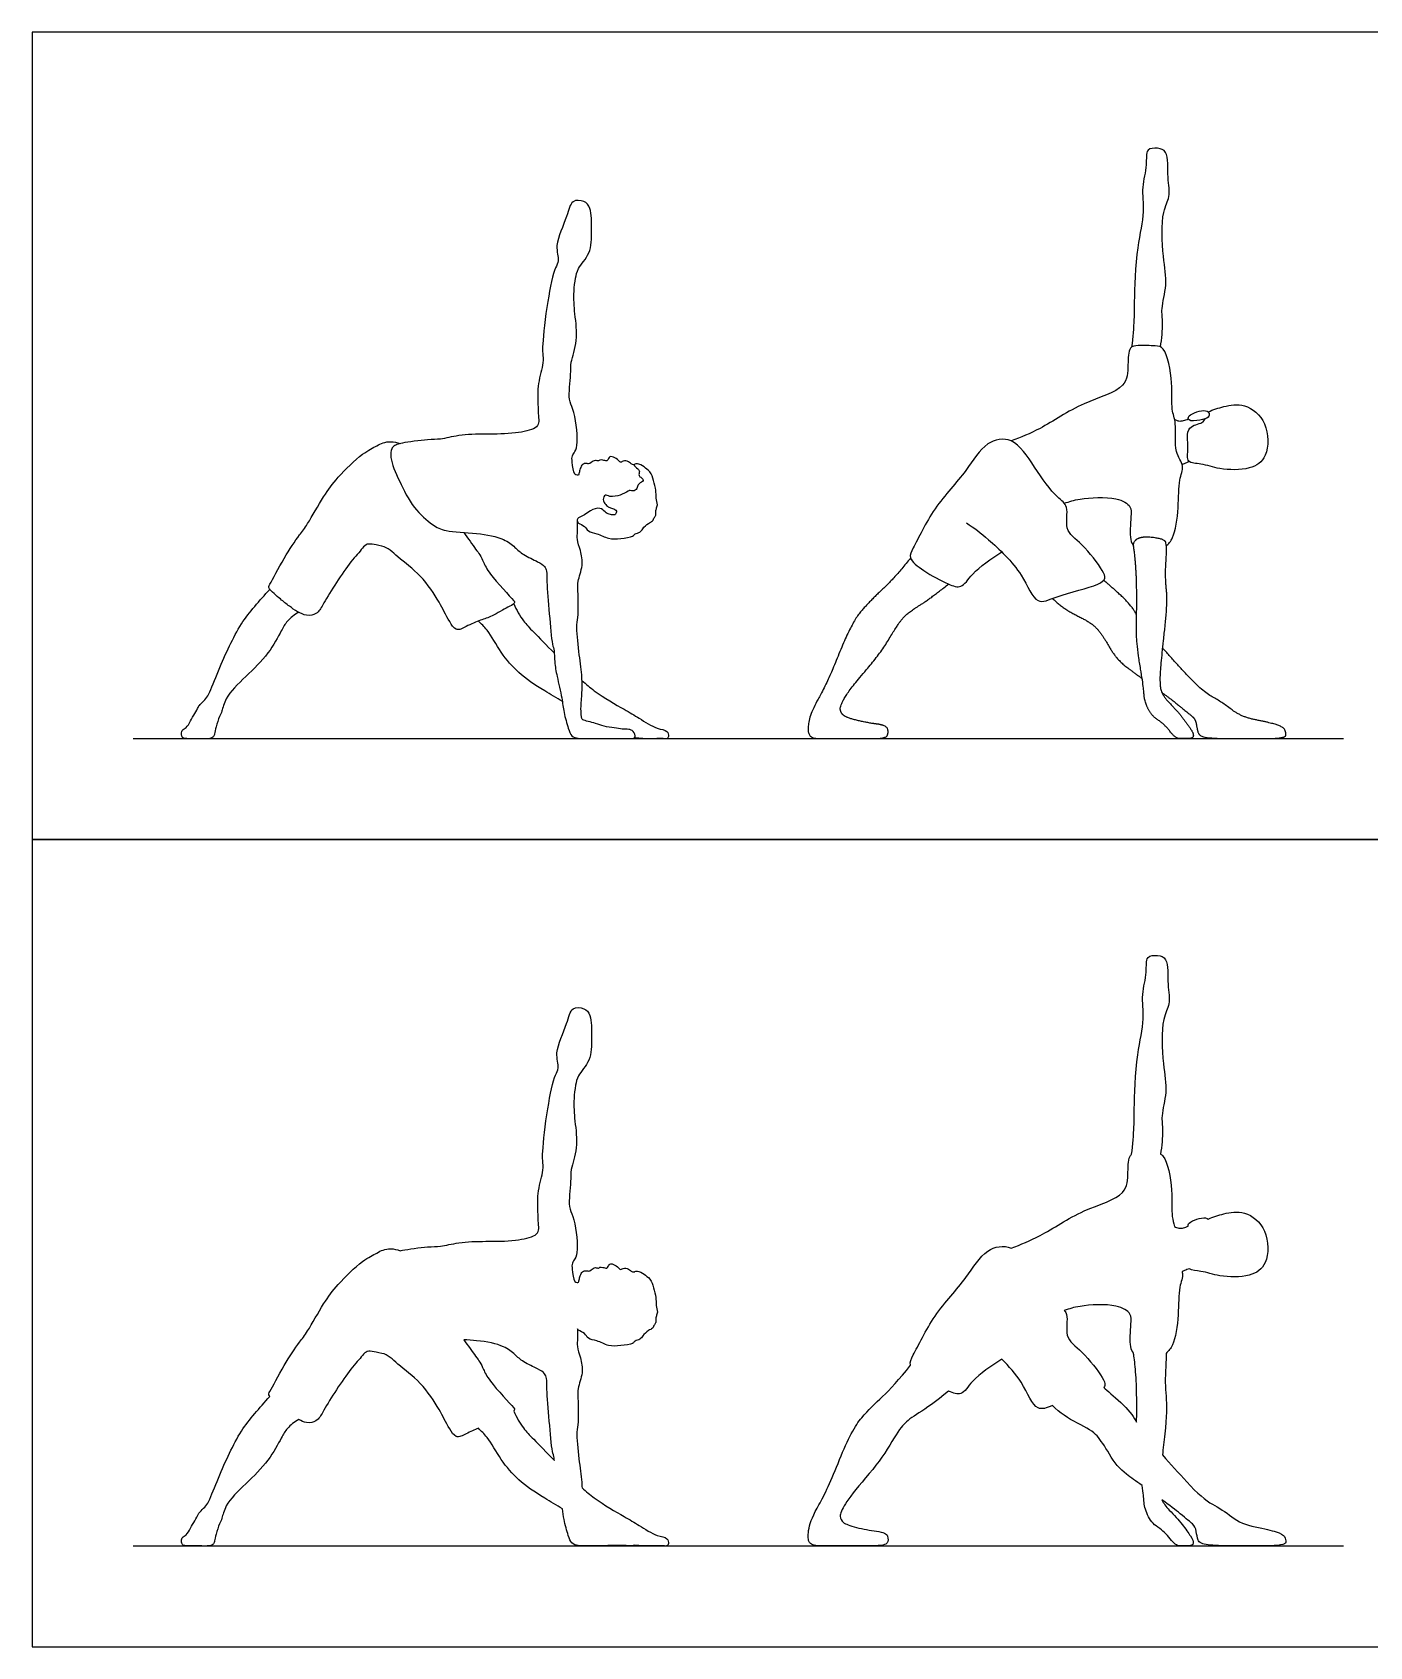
# Model space of a CAD drawing. Header units: millimetres. Extents: x 0.3 to 34.9, y 0.2 to 32.
# Drawn here: x 11.34 to 15.382, y 22.75 to 27.627 of the extents above; entities that cross this region are included whole.
import ezdxf

# ---------------------------------------------------------------- set-up
doc = ezdxf.new("R2010")
doc.units = ezdxf.units.MM
for name, color, linetype, true_color in [('AG-DIAGRAM', 7, 'Continuous', 0xfecc66), ('AG-OUTLINE', 7, 'Continuous', 0x8000ff), ('AG-PEOPLE', 7, 'Continuous', 0x66ccff), ('X-VPRT', 6, 'Continuous', 0xff00ff)]:
    doc.layers.add(name, color=color, linetype=linetype, true_color=true_color)

msp = doc.modelspace()

# ---------------------------------------------------------------- linework, layer by layer
at = {"layer": 'AG-DIAGRAM'}
for points in [[(11.645, 25.4934), (15.3026, 25.4934)], [(11.645, 23.055), (15.3026, 23.055)]]:
    msp.add_lwpolyline(points, dxfattribs=at)
at = {"layer": 'AG-OUTLINE'}
for points, knots in [([(14.7495, 24.2382), (14.7534, 24.2621), (14.7585, 24.3112), (14.7502, 24.3535), (14.7718, 24.4289), (14.7561, 24.5086), (14.7503, 24.6454), (14.7816, 24.6908), (14.7694, 24.7486), (14.7745, 24.8303), (14.7419, 24.8396), (14.7028, 24.8383), (14.7109, 24.7841), (14.6901, 24.72), (14.7036, 24.6425), (14.6757, 24.5413), (14.6697, 24.3739), (14.6704, 24.3239), (14.6658, 24.2654), (14.6623, 24.2377), (14.6612, 24.2368), (14.6523, 24.228), (14.6516, 24.1811), (14.6485, 24.1077), (14.5109, 24.0732), (14.389, 23.9882), (14.3279, 23.9656), (14.2983, 23.954), (14.2758, 23.9638), (14.2164, 23.9538), (14.1635, 23.8579), (14.0644, 23.7585), (14.0055, 23.635), (13.991, 23.61), (13.9942, 23.6005), (13.9943, 23.6002), (13.96, 23.5578), (13.9318, 23.5264), (13.8874, 23.4856), (13.8665, 23.4642), (13.8271, 23.4197), (13.8047, 23.3774), (13.7548, 23.253), (13.7341, 23.2076), (13.7011, 23.1502), (13.6911, 23.1265), (13.6839, 23.0891), (13.6839, 23.0757), (13.6914, 23.0591), (13.7024, 23.055), (13.7391, 23.055), (13.7628, 23.055), (13.8212, 23.055), (13.8497, 23.055), (13.9055, 23.055), (13.9209, 23.0579), (13.9267, 23.0698), (13.9271, 23.0765), (13.9229, 23.0915), (13.9118, 23.0965), (13.8714, 23.1016), (13.8512, 23.1054), (13.8105, 23.1155), (13.7975, 23.1205), (13.7858, 23.1305), (13.7826, 23.1368), (13.7814, 23.152), (13.7866, 23.1645), (13.8083, 23.1995), (13.8286, 23.2256), (13.8884, 23.2946), (13.9126, 23.3277), (13.95, 23.3907), (13.9642, 23.4116), (13.9835, 23.4321), (13.9988, 23.4436), (14.0406, 23.469), (14.0704, 23.4909), (14.1091, 23.5219), (14.1239, 23.5155), (14.1509, 23.5062), (14.1785, 23.5567), (14.2373, 23.5989), (14.27, 23.6188), (14.2912, 23.5978), (14.3402, 23.5426), (14.3697, 23.4578), (14.4048, 23.4713), (14.4234, 23.4784), (14.4451, 23.4571), (14.4703, 23.4395), (14.5272, 23.412), (14.5469, 23.399), (14.5686, 23.3747), (14.5811, 23.3563), (14.6093, 23.3065), (14.6266, 23.2865), (14.6599, 23.2615), (14.6756, 23.2501), (14.694, 23.2368), (14.6974, 23.2141), (14.6993, 23.1987), (14.7, 23.178), (14.7037, 23.164), (14.7172, 23.1332), (14.7277, 23.1207), (14.7562, 23.1015), (14.7685, 23.0898), (14.7895, 23.0619), (14.7992, 23.055), (14.8167, 23.055), (14.8254, 23.055), (14.8429, 23.055), (14.8478, 23.0576), (14.8496, 23.0679), (14.8468, 23.0753), (14.8338, 23.0944), (14.8253, 23.106), (14.8043, 23.1333), (14.7914, 23.1478), (14.7659, 23.1736), (14.7585, 23.1838), (14.754, 23.1939), (14.7767, 23.1774), (14.7951, 23.1635), (14.8279, 23.1366), (14.8403, 23.1263), (14.8524, 23.1158), (14.8562, 23.1083), (14.8592, 23.0889), (14.8612, 23.0802), (14.8661, 23.0645), (14.8762, 23.0597), (14.9117, 23.0559), (14.9347, 23.055), (14.9915, 23.055), (15.0259, 23.055), (15.1072, 23.055), (15.1278, 23.0583), (15.1289, 23.0713), (15.1276, 23.0773), (15.1213, 23.088), (15.1128, 23.0929), (15.085, 23.1015), (15.064, 23.1064), (15.0078, 23.1174), (14.9842, 23.1275), (14.9459, 23.1572), (14.9264, 23.17), (14.8867, 23.1914), (14.8609, 23.2138), (14.8045, 23.2744), (14.78, 23.3015), (14.7555, 23.3293), (14.7575, 23.3484), (14.7598, 23.3698), (14.7679, 23.4428), (14.7692, 23.4806), (14.7636, 23.5331), (14.7633, 23.5626), (14.7667, 23.6129), (14.767, 23.6265), (14.7664, 23.6361), (14.7739, 23.6439), (14.792, 23.6603), (14.806, 23.7541), (14.8028, 23.834), (14.8185, 23.867), (14.8152, 23.8812), (14.8147, 23.8829), (14.8195, 23.8853), (14.8294, 23.8895), (14.8345, 23.8911), (14.8371, 23.8919), (14.8441, 23.8863), (14.8776, 23.886), (14.9282, 23.8665), (15.0196, 23.865), (15.0778, 23.9044), (15.0768, 24.0121), (15.0073, 24.0705), (14.9407, 24.059), (14.9087, 24.0491), (14.8937, 24.0419), (14.8921, 24.0436), (14.8808, 24.0494), (14.8451, 24.0389), (14.8364, 24.0295), (14.8335, 24.0264), (14.8327, 24.0232), (14.8336, 24.0206), (14.829, 24.0184), (14.8194, 24.0153), (14.805, 24.0132), (14.796, 24.0172), (14.7921, 24.0198), (14.7898, 24.0303), (14.7809, 24.0558), (14.7891, 24.1264), (14.7688, 24.2242), (14.7525, 24.2368), (14.7495, 24.2382)], [0, 0, 0, 0, 0.462885, 0.820903, 1.280402, 1.788341, 2.414095, 2.800076, 3.215632, 3.685984, 3.969545, 4.263687, 4.624515, 5.074863, 5.541803, 6.111854, 6.806435, 7.204056, 7.700684, 7.700684, 7.700684, 7.753183, 8.141755, 8.574759, 9.19114, 9.862758, 10.392887, 10.392887, 10.392887, 10.839363, 11.377764, 12.02315, 12.636135, 12.932111, 12.944743, 12.944743, 12.944743, 13.167324, 13.167324, 13.389905, 13.389905, 13.612486, 13.612486, 13.835067, 13.835067, 14.057648, 14.057648, 14.280228, 14.280228, 14.502809, 14.502809, 14.72539, 14.72539, 14.947971, 14.947971, 15.170552, 15.170552, 15.393132, 15.393132, 15.615713, 15.615713, 15.838294, 15.838294, 16.060875, 16.060875, 16.283456, 16.283456, 16.506037, 16.506037, 16.728617, 16.728617, 16.951198, 16.951198, 17.173779, 17.173779, 17.39636, 17.39636, 17.618941, 17.618941, 17.618941, 17.941442, 18.321332, 18.836152, 18.836152, 18.836152, 19.22265, 19.731175, 20.059776, 20.059776, 20.059776, 20.271597, 20.271597, 20.483418, 20.483418, 20.695239, 20.695239, 20.90706, 20.90706, 21.040795, 21.040795, 21.040795, 21.161481, 21.161481, 21.347626, 21.347626, 21.53377, 21.53377, 21.719915, 21.719915, 21.90606, 21.90606, 22.092205, 22.092205, 22.27835, 22.27835, 22.464495, 22.464495, 22.65064, 22.65064, 22.836784, 22.836784, 22.964227, 22.964227, 22.964227, 23.122105, 23.122105, 23.333926, 23.333926, 23.545747, 23.545747, 23.757568, 23.757568, 23.969388, 23.969388, 24.181209, 24.181209, 24.39303, 24.39303, 24.604851, 24.604851, 24.816672, 24.816672, 25.028493, 25.028493, 25.240314, 25.240314, 25.452135, 25.452135, 25.663956, 25.663956, 25.875777, 25.875777, 26.040408, 26.040408, 26.040408, 26.129445, 26.129445, 26.315589, 26.315589, 26.501734, 26.501734, 26.60231, 26.60231, 26.60231, 26.9123, 27.43334, 27.930715, 28.284374, 28.332147, 28.332147, 28.332147, 28.549971, 28.704194, 28.704194, 28.704194, 29.011227, 29.428809, 29.93903, 30.365416, 30.894967, 31.384208, 31.8144, 32.198222, 32.198222, 32.198222, 32.307689, 32.699817, 32.699817, 32.699817, 32.828667, 32.828667, 32.828667, 33.040173, 33.244766, 33.447818, 33.447818, 33.447818, 33.707048, 34.191187, 34.748721, 34.858033, 34.858033, 34.858033, 34.858033]), ([(13.1592, 23.882), (13.156, 23.8822), (13.1492, 23.8841), (13.146, 23.8894), (13.1291, 23.8976), (13.1173, 23.886), (13.1099, 23.8996), (13.0927, 23.907), (13.0847, 23.9076), (13.0793, 23.8956), (13.0763, 23.8932), (13.0641, 23.896), (13.0553, 23.8978), (13.0515, 23.8916), (13.0415, 23.8981), (13.0291, 23.8884), (13.0219, 23.8836), (13.0116, 23.8877), (12.9993, 23.8815), (12.9953, 23.8674), (12.9922, 23.8563), (12.9916, 23.8505), (12.988, 23.8502), (12.9867, 23.8503), (12.9843, 23.8512), (12.9765, 23.8513), (12.9714, 23.8913), (12.9703, 23.9087), (12.9816, 23.9231), (12.9918, 23.9507), (12.9781, 24.0539), (12.958, 24.0759), (12.9693, 24.1573), (12.9655, 24.1911), (12.991, 24.2588), (12.979, 24.3379), (12.9757, 24.3955), (12.9797, 24.4337), (12.982, 24.4461), (12.9841, 24.4558), (12.9874, 24.4769), (13.0307, 24.5209), (13.0304, 24.5884), (13.0311, 24.6569), (13.0098, 24.6807), (12.9664, 24.6838), (12.9582, 24.6287), (12.9158, 24.5475), (12.9345, 24.4994), (12.9251, 24.4847), (12.9138, 24.4593), (12.8956, 24.3744), (12.8817, 24.2499), (12.8823, 24.2192), (12.8863, 24.1877), (12.8661, 24.1275), (12.8681, 24.0664), (12.8695, 24.031), (12.8722, 24.008), (12.8603, 23.989), (12.7966, 23.9748), (12.7118, 23.9751), (12.6313, 23.9736), (12.5732, 23.9574), (12.5366, 23.96), (12.4704, 23.9497), (12.4539, 23.9468), (12.4518, 23.9464), (12.4437, 23.95), (12.4243, 23.9536), (12.3979, 23.9489), (12.3814, 23.939), (12.3343, 23.9163), (12.2618, 23.8435), (12.2204, 23.7891), (12.1733, 23.7027), (12.1429, 23.6647), (12.1009, 23.6023), (12.0602, 23.5228), (12.053, 23.5129), (12.0578, 23.5064), (12.0583, 23.5058), (12.0424, 23.4891), (12.0107, 23.4526), (11.9704, 23.4028), (11.9351, 23.334), (11.9034, 23.2634), (11.8752, 23.19), (11.8632, 23.1728), (11.8459, 23.1573), (11.8405, 23.147), (11.8206, 23.1128), (11.8076, 23.0875), (11.7915, 23.0816), (11.7902, 23.0655), (11.7953, 23.0543), (11.8227, 23.0547), (11.8506, 23.0549), (11.8835, 23.0534), (11.8906, 23.0653), (11.8909, 23.0714), (11.896, 23.0911), (11.9042, 23.1187), (11.9146, 23.1384), (11.9223, 23.1807), (11.9872, 23.245), (12.0545, 23.3077), (12.0921, 23.3799), (12.1091, 23.4102), (12.1328, 23.4295), (12.1454, 23.4364), (12.1533, 23.4321), (12.1745, 23.423), (12.2052, 23.4342), (12.2217, 23.4674), (12.2878, 23.574), (12.3306, 23.6202), (12.3518, 23.6481), (12.3714, 23.6414), (12.4154, 23.6325), (12.4444, 23.6019), (12.518, 23.5487), (12.5721, 23.4656), (12.593, 23.4213), (12.6212, 23.3764), (12.6532, 23.3952), (12.6766, 23.4054), (12.6882, 23.4099), (12.6973, 23.4017), (12.7194, 23.3808), (12.7561, 23.3125), (12.8093, 23.2509), (12.8717, 23.2083), (12.9249, 23.1774), (12.9421, 23.167), (12.9438, 23.1555), (12.9467, 23.1307), (12.9594, 23.0879), (12.9706, 23.0543), (13.0129, 23.0551), (13.0321, 23.055), (13.1025, 23.0557), (13.1368, 23.0557), (13.1556, 23.0546), (13.1593, 23.0565), (13.1694, 23.0562), (13.2008, 23.053), (13.2448, 23.0566), (13.2589, 23.0531), (13.2644, 23.0616), (13.2598, 23.0816), (13.2253, 23.083), (13.1727, 23.1181), (13.1283, 23.1439), (13.054, 23.1858), (13.0135, 23.2193), (13.0016, 23.2299), (13.0013, 23.2356), (12.9997, 23.2623), (12.9915, 23.3155), (12.9833, 23.3996), (12.9915, 23.4268), (12.9894, 23.5014), (12.9872, 23.5295), (13.0064, 23.5784), (12.9981, 23.622), (12.985, 23.6562), (12.9888, 23.6809), (12.9878, 23.7007), (12.9874, 23.7106), (12.9881, 23.7089), (12.9908, 23.7051), (13.0114, 23.6978), (13.0186, 23.6786), (13.0482, 23.6762), (13.0814, 23.6562), (13.1171, 23.6594), (13.1558, 23.6635), (13.1607, 23.6747), (13.1781, 23.6773), (13.1842, 23.6895), (13.2013, 23.7063), (13.2155, 23.7106), (13.2193, 23.7234), (13.2263, 23.7295), (13.2239, 23.7391), (13.2257, 23.7496), (13.2313, 23.7611), (13.2244, 23.7824), (13.2268, 23.7986), (13.2142, 23.8579), (13.1936, 23.8713), (13.1767, 23.8862), (13.1598, 23.8848), (13.1592, 23.882)], [0, 0, 0, 0, 0.172083, 0.311989, 0.538283, 0.732239, 0.92442, 1.16519, 1.311659, 1.50149, 1.60454, 1.798212, 1.961629, 2.086807, 2.256181, 2.468774, 2.629055, 2.803097, 2.996317, 3.208059, 3.399402, 3.521829, 3.634059, 3.634059, 3.634059, 3.788341, 4.127423, 4.36745, 4.584296, 4.887231, 5.441638, 5.75833, 6.238341, 6.57669, 7.032376, 7.531065, 7.992115, 8.255669, 8.255669, 8.255669, 8.559291, 8.977005, 9.438034, 9.891137, 10.185951, 10.500573, 10.888858, 11.423812, 11.800507, 12.058884, 12.058884, 12.631531, 13.262933, 13.560406, 13.858702, 14.301389, 14.741575, 15.071404, 15.327433, 15.56455, 15.998216, 16.524116, 17.027356, 17.444325, 17.795033, 18.278119, 18.361205, 18.361205, 18.361205, 18.647204, 18.889504, 19.166899, 19.564145, 20.12317, 20.600101, 21.149827, 21.525206, 22.193018, 22.895229, 23.163908, 23.190856, 23.190856, 23.190856, 23.625526, 24.079366, 24.562252, 25.067691, 25.550981, 25.806587, 26.062483, 26.254595, 26.769972, 27.063912, 27.282706, 27.490518, 27.66265, 27.936811, 28.249278, 28.556746, 28.737105, 28.876414, 29.242168, 29.690329, 29.941039, 30.295402, 30.820943, 31.370308, 31.860864, 32.188504, 32.551878, 32.551878, 32.551878, 32.738844, 33.04902, 33.534816, 34.781955, 35.412755, 35.722924, 36.300676, 36.300676, 36.738389, 37.262157, 37.829487, 38.317288, 38.53968, 38.801926, 39.113951, 39.113951, 39.113951, 39.423789, 39.919353, 40.418908, 40.964176, 41.264319, 41.264319, 41.264319, 41.550974, 41.962286, 42.250858, 42.764884, 43.165016, 43.801205, 44.146782, 44.324335, 44.324335, 44.324335, 44.467331, 44.905291, 45.094697, 45.248197, 45.469233, 45.777695, 46.214257, 46.620967, 47.193192, 47.438302, 47.438302, 47.438302, 47.567614, 48.036763, 48.535311, 48.846306, 49.312672, 49.620601, 50.008969, 50.382281, 50.712076, 50.98613, 51.288028, 51.288028, 51.288028, 51.417995, 51.661893, 51.893413, 52.17421, 52.506927, 52.838327, 53.163279, 53.337068, 53.54685, 53.74514, 54.00777, 54.211517, 54.399592, 54.556784, 54.71734, 54.892225, 55.083059, 55.326043, 55.556909, 55.966257, 56.23481, 56.493786, 56.699679, 56.699679, 56.699679, 56.699679]), ([(14.5779, 23.5333), (14.5796, 23.5354), (14.5838, 23.5435), (14.5736, 23.5667), (14.5148, 23.6447), (14.4554, 23.6827), (14.4723, 23.7451), (14.4621, 23.7622), (14.459, 23.7658), (14.4743, 23.7712), (14.5065, 23.7811), (14.6143, 23.7883), (14.6628, 23.7577), (14.6605, 23.7252), (14.6551, 23.6551), (14.6647, 23.6427), (14.6682, 23.6362), (14.6683, 23.635), (14.6685, 23.6337), (14.6709, 23.6203), (14.6728, 23.6028), (14.6763, 23.5573), (14.6774, 23.5308), (14.678, 23.4779), (14.6779, 23.4537), (14.6774, 23.428), (14.6765, 23.4296), (14.6757, 23.4311), (14.6667, 23.4493), (14.6515, 23.4677), (14.6071, 23.5081), (14.59, 23.5232), (14.5779, 23.5333)], [2.822659, 2.822659, 2.822659, 2.822659, 2.915718, 3.177574, 3.702826, 4.13659, 4.553224, 4.679553, 4.679553, 4.679553, 5.052581, 5.617278, 5.996121, 6.296084, 6.744036, 6.99985, 6.99985, 6.99985, 7.019658, 7.019658, 7.205803, 7.205803, 7.391948, 7.391948, 7.533068, 7.533068, 7.533068, 7.551318, 7.551318, 7.763139, 7.763139, 7.97496, 7.97496, 7.97496, 7.97496]), ([(12.6442, 23.6776), (12.6569, 23.6767), (12.7022, 23.6737), (12.7645, 23.6616), (12.7986, 23.6333), (12.8236, 23.6088), (12.8671, 23.5908), (12.8896, 23.5762), (12.8958, 23.5596), (12.8946, 23.5243), (12.9027, 23.4339), (12.9099, 23.341), (12.9167, 23.3258), (12.9177, 23.3155), (12.9179, 23.3127), (12.8944, 23.3368), (12.8521, 23.3804), (12.8242, 23.4079), (12.8028, 23.4439), (12.795, 23.4619), (12.7966, 23.4634), (12.7985, 23.467), (12.7937, 23.4742), (12.7198, 23.5527), (12.7049, 23.5854), (12.6932, 23.6108), (12.6795, 23.6277), (12.6562, 23.661), (12.6442, 23.6776)], [21.347401, 21.347401, 21.347401, 21.347401, 21.554605, 22.063149, 22.420507, 22.748061, 23.129934, 23.411429, 23.627712, 23.944633, 24.491198, 25.02377, 25.274691, 25.360784, 25.360784, 25.360784, 25.810609, 26.187957, 26.614813, 26.614813, 26.614813, 26.741645, 26.887719, 27.458768, 27.817567, 28.090451, 28.352038, 28.787946, 28.787946, 28.787946, 28.787946])]:
    msp.add_open_spline(points, degree=3, knots=knots, dxfattribs=at)
at = {"layer": 'AG-PEOPLE'}
for points, degree, knots in [([(14.7495, 26.6766), (14.7534, 26.7005), (14.7585, 26.7496), (14.7502, 26.7919), (14.7718, 26.8673), (14.7561, 26.947), (14.7503, 27.0838), (14.7816, 27.1292), (14.7694, 27.187), (14.7745, 27.2687), (14.7419, 27.278), (14.7028, 27.2767), (14.7109, 27.2225), (14.6901, 27.1584), (14.7036, 27.0809), (14.6757, 26.9797), (14.6697, 26.8123), (14.6704, 26.7623), (14.6658, 26.7038), (14.6623, 26.6761)], 3, [0, 0, 0, 0, 0.462885, 0.820903, 1.280402, 1.788341, 2.414095, 2.800076, 3.215632, 3.685984, 3.969545, 4.263687, 4.624515, 5.074863, 5.541803, 6.111854, 6.806435, 7.204056, 7.700684, 7.700684, 7.700684, 7.700684]), ([(13.1592, 26.3204), (13.156, 26.3206), (13.1492, 26.3225), (13.146, 26.3278), (13.1291, 26.336), (13.1173, 26.3244), (13.1099, 26.338), (13.0927, 26.3454), (13.0847, 26.346), (13.0793, 26.334), (13.0763, 26.3316), (13.0641, 26.3344), (13.0553, 26.3362), (13.0515, 26.33), (13.0415, 26.3365), (13.0291, 26.3268), (13.0219, 26.322), (13.0116, 26.3261), (12.9993, 26.3199), (12.9953, 26.3058), (12.9922, 26.2947), (12.9916, 26.2889), (12.988, 26.2886), (12.9867, 26.2887), (12.9843, 26.2896), (12.9765, 26.2897), (12.9714, 26.3297), (12.9703, 26.3471), (12.9816, 26.3615), (12.9918, 26.3891), (12.9781, 26.4923), (12.958, 26.5143), (12.9693, 26.5957), (12.9655, 26.6295), (12.991, 26.6972), (12.979, 26.7763), (12.9757, 26.8339), (12.9797, 26.8721), (12.982, 26.8845), (12.9841, 26.8942), (12.9874, 26.9153), (13.0307, 26.9593), (13.0304, 27.0268), (13.0311, 27.0953), (13.0098, 27.1191), (12.9664, 27.1222), (12.9582, 27.0671), (12.9158, 26.9859), (12.9345, 26.9378), (12.9251, 26.9231), (12.9138, 26.8977), (12.8956, 26.8128), (12.8817, 26.6883), (12.8823, 26.6576), (12.8863, 26.6261), (12.8661, 26.5659), (12.8681, 26.5048), (12.8695, 26.4694), (12.8722, 26.4464), (12.8603, 26.4274), (12.7966, 26.4132), (12.7118, 26.4135), (12.6313, 26.412), (12.5732, 26.3958), (12.5366, 26.3984), (12.4595, 26.3864), (12.4431, 26.3832), (12.4297, 26.375), (12.4256, 26.3685), (12.4197, 26.3381), (12.4502, 26.2688), (12.4892, 26.1905), (12.5483, 26.1385), (12.5901, 26.1172), (12.6832, 26.1157), (12.7645, 26.1), (12.7986, 26.0717), (12.8236, 26.0472), (12.8671, 26.0292), (12.8896, 26.0146), (12.8958, 25.998), (12.8946, 25.9627), (12.9027, 25.8723), (12.9099, 25.7794), (12.9186, 25.76), (12.9179, 25.7228), (12.9258, 25.6809), (12.9418, 25.6156), (12.9456, 25.5729), (12.9594, 25.5263), (12.9706, 25.4927), (13.0129, 25.4935), (13.0321, 25.4934), (13.1025, 25.4941), (13.1389, 25.4941), (13.1675, 25.4922), (13.1571, 25.5178), (13.1403, 25.5225), (13.1238, 25.5213), (13.0992, 25.5258), (13.0667, 25.5296), (13.0395, 25.5416), (13.0049, 25.5481), (13, 25.554), (12.9969, 25.5868), (13.0025, 25.6334), (13.0017, 25.6874), (12.9915, 25.7539), (12.9833, 25.838), (12.9915, 25.8652), (12.9894, 25.9398), (12.9872, 25.9679), (13.0064, 26.0168), (12.9981, 26.0604), (12.985, 26.0946), (12.9888, 26.1193), (12.9878, 26.1391), (12.9874, 26.149)], 3, [0, 0, 0, 0, 0.172083, 0.311989, 0.538283, 0.732239, 0.92442, 1.16519, 1.311659, 1.50149, 1.60454, 1.798212, 1.961629, 2.086807, 2.256181, 2.468774, 2.629055, 2.803097, 2.996317, 3.208059, 3.399402, 3.521829, 3.634059, 3.634059, 3.634059, 3.788341, 4.127423, 4.36745, 4.584296, 4.887231, 5.441638, 5.75833, 6.238341, 6.57669, 7.032376, 7.531065, 7.992115, 8.255669, 8.255669, 8.255669, 8.559291, 8.977005, 9.438034, 9.891137, 10.185951, 10.500573, 10.888858, 11.423812, 11.800507, 12.058884, 12.058884, 12.631531, 13.262933, 13.560406, 13.858702, 14.301389, 14.741575, 15.071404, 15.327433, 15.56455, 15.998216, 16.524116, 17.027356, 17.444325, 17.795033, 18.278119, 18.512981, 18.718557, 18.86545, 19.150497, 19.632632, 20.165323, 20.645981, 21.02012, 21.554605, 22.063149, 22.420507, 22.748061, 23.129934, 23.411429, 23.627712, 23.944633, 24.491198, 25.02377, 25.274691, 25.597812, 25.970617, 26.421904, 26.795634, 27.206945, 27.495517, 28.009543, 28.409676, 29.045864, 29.391441, 29.641268, 29.823016, 30.002779, 30.275965, 30.559276, 30.869496, 31.168897, 31.651146, 31.796711, 32.112913, 32.503287, 32.906709, 33.375858, 33.874406, 34.185401, 34.651767, 34.959697, 35.348064, 35.721376, 36.051171, 36.325225, 36.627123, 36.627123, 36.627123, 36.627123]), ([(14.7664, 26.0745), (14.7739, 26.0823), (14.792, 26.0987), (14.806, 26.1925), (14.8028, 26.2724), (14.8242, 26.3176), (14.7886, 26.3591), (14.7999, 26.4462), (14.7802, 26.4886), (14.7891, 26.5648), (14.7659, 26.6769), (14.7338, 26.6797), (14.6833, 26.6818), (14.6525, 26.678), (14.6516, 26.6195), (14.6485, 26.5461), (14.5109, 26.5116), (14.389, 26.4266), (14.3279, 26.404), (14.2983, 26.3924)], 3, [0, 0, 0, 0, 0.30999, 0.83103, 1.328406, 1.682065, 2.058944, 2.555243, 2.919175, 3.403315, 3.960849, 4.237872, 4.625889, 4.895337, 5.283909, 5.716913, 6.333294, 7.004912, 7.535041, 7.535041, 7.535041, 7.535041]), ([(14.8937, 26.4803), (14.9087, 26.4875), (14.9407, 26.4974), (15.0073, 26.5089), (15.0768, 26.4505), (15.0778, 26.3428), (15.0196, 26.3034), (14.9282, 26.3049), (14.8766, 26.3248), (14.8259, 26.3247), (14.8364, 26.3719), (14.8233, 26.4395), (14.8778, 26.4441), (14.8815, 26.4552), (14.8842, 26.4592)], 3, [0, 0, 0, 0, 0.383822, 0.814014, 1.303255, 1.832806, 2.259192, 2.769413, 3.186995, 3.51959, 3.861183, 4.282332, 4.62848, 4.835076, 4.835076, 4.835076, 4.835076]), ([(14.8364, 26.4679), (14.8322, 26.4634), (14.8327, 26.4507), (14.8694, 26.4546), (14.8954, 26.4616), (14.8978, 26.4764), (14.887, 26.4897), (14.8451, 26.4773), (14.8364, 26.4679)], 3, [0, 0, 0, 0, 0.187583, 0.499174, 0.779621, 0.960398, 1.157084, 1.549212, 1.549212, 1.549212, 1.549212]), ([(14.7921, 26.4582), (14.796, 26.4556), (14.805, 26.4516), (14.8194, 26.4537), (14.829, 26.4568), (14.8336, 26.459)], 3, [0, 0, 0, 0, 0.2030515, 0.4076442, 0.619151, 0.619151, 0.619151, 0.619151]), ([(12.6442, 26.116), (12.6562, 26.0994), (12.6795, 26.0661), (12.6932, 26.0492), (12.7049, 26.0238), (12.7198, 25.9911), (12.7937, 25.9126), (12.7985, 25.9054), (12.795, 25.8986), (12.7748, 25.8902), (12.7309, 25.862), (12.6958, 25.8519), (12.6556, 25.835), (12.6212, 25.8148), (12.593, 25.8597), (12.5721, 25.904), (12.518, 25.9871), (12.4444, 26.0403), (12.4154, 26.0709), (12.3714, 26.0798), (12.3518, 26.0865), (12.3306, 26.0586), (12.2878, 26.0124), (12.2217, 25.9058), (12.2052, 25.8726), (12.167, 25.8587), (12.1155, 25.8936), (12.0928, 25.9128), (12.0505, 25.9479), (12.0602, 25.9612), (12.1009, 26.0407), (12.1429, 26.1031), (12.1733, 26.1411), (12.2204, 26.2275), (12.2618, 26.2819), (12.3343, 26.3547), (12.3814, 26.3774), (12.3979, 26.3873), (12.4243, 26.392), (12.4437, 26.3884), (12.4518, 26.3848)], 3, [0, 0, 0, 0, 0.435908, 0.697495, 0.970379, 1.329177, 1.900227, 2.046301, 2.173132, 2.425989, 2.864572, 3.213245, 3.585133, 3.84738, 4.069771, 4.557573, 5.124903, 5.64867, 6.086384, 6.086384, 6.664136, 6.974305, 7.605105, 8.852244, 9.338039, 9.648215, 10.075229, 10.406137, 10.776289, 11.044968, 11.747179, 12.414991, 12.79037, 13.340096, 13.817027, 14.376052, 14.773298, 15.050693, 15.292993, 15.578992, 15.578992, 15.578992, 15.578992]), ([(14.1632, 26.1451), (14.1865, 26.1295), (14.231, 26.0955), (14.3342, 25.9983), (14.3716, 25.8908), (14.4375, 25.9272), (14.5583, 25.9532), (14.586, 25.9769), (14.5736, 26.0051), (14.5148, 26.0831), (14.4554, 26.1211), (14.476, 26.1974), (14.4321, 26.2219), (14.3682, 26.3128), (14.3086, 26.4078), (14.2164, 26.3922), (14.1635, 26.2963), (14.0644, 26.1969), (14.0055, 26.0734), (13.9849, 26.038), (14.0355, 25.9969), (14.1045, 25.9607), (14.1507, 25.9443), (14.1785, 25.9951), (14.2373, 26.0373), (14.27, 26.0572)], 3, [0, 0, 0, 0, 0.484463, 1.121788, 1.630313, 2.036942, 2.635147, 2.915718, 3.177574, 3.702826, 4.13659, 4.553224, 4.897358, 5.460025, 6.004333, 6.450809, 6.98921, 7.634596, 8.247581, 8.543557, 8.938593, 9.423513, 9.753766, 10.133657, 10.648476, 10.648476, 10.648476, 10.648476]), ([(13.0829, 26.1926), (13.0797, 26.1942), (13.0734, 26.1986), (13.0626, 26.2135), (13.0711, 26.2336), (13.0863, 26.2211), (13.1084, 26.2265), (13.1241, 26.2313), (13.1418, 26.2395), (13.1431, 26.2444), (13.1609, 26.2382), (13.1691, 26.2521), (13.1711, 26.2639), (13.1904, 26.2718), (13.1813, 26.2819), (13.1712, 26.2871), (13.1767, 26.3009), (13.1711, 26.3079), (13.1586, 26.3175), (13.1592, 26.3204), (13.1598, 26.3232), (13.1767, 26.3246), (13.1936, 26.3097), (13.2142, 26.2963), (13.2268, 26.237), (13.2244, 26.2208), (13.2313, 26.1995), (13.2257, 26.188), (13.2239, 26.1775), (13.2263, 26.1679), (13.2193, 26.1618), (13.2155, 26.149), (13.2013, 26.1447), (13.1842, 26.1279), (13.1781, 26.1157), (13.1607, 26.1131), (13.1558, 26.1019), (13.1171, 26.0978), (13.0814, 26.0946), (13.0482, 26.1146), (13.0186, 26.117), (13.0114, 26.1362), (12.9908, 26.1435), (12.9871, 26.1486), (12.9862, 26.1553), (12.9929, 26.1631), (13.0104, 26.1689), (13.0259, 26.1827), (13.0567, 26.1942), (13.0704, 26.1771), (13.0831, 26.1702), (13.097, 26.1686), (13.1035, 26.1705), (13.1081, 26.1838), (13.0926, 26.189), (13.0861, 26.191), (13.0829, 26.1926)], 3, [0, 0, 0, 0, 0.259992, 0.519983, 0.729889, 0.934389, 1.245115, 1.245115, 1.525129, 1.636663, 1.845926, 2.046081, 2.235371, 2.45114, 2.616623, 2.790142, 2.97532, 3.143109, 3.361389, 3.361389, 3.361389, 3.567282, 3.826258, 4.09481, 4.504159, 4.735025, 4.978009, 5.168843, 5.343728, 5.504284, 5.661475, 5.849551, 6.053298, 6.315928, 6.514217, 6.724, 6.897789, 7.222741, 7.55414, 7.886858, 8.167654, 8.399175, 8.643073, 8.77304, 8.902704, 9.067155, 9.294897, 9.54946, 9.841123, 10.07669, 10.283769, 10.481218, 10.616563, 10.790112, 11.050103, 11.310095, 11.310095, 11.310095, 11.310095]), ([(14.8147, 26.3213), (14.8195, 26.3237), (14.8294, 26.3279), (14.8345, 26.3295), (14.8371, 26.3303)], 3, [0, 0, 0, 0, 0.2178239, 0.3720473, 0.3720473, 0.3720473, 0.3720473]), ([(14.459, 26.2042), (14.4743, 26.2096), (14.5065, 26.2195), (14.6143, 26.2267), (14.6628, 26.1961), (14.6605, 26.1636), (14.6551, 26.0935), (14.6647, 26.0811), (14.6682, 26.0746)], 3, [0.019192, 0.019192, 0.019192, 0.019192, 0.392221, 0.956918, 1.335761, 1.635724, 2.083676, 2.339489, 2.339489, 2.339489, 2.339489]), ([(14.6774, 25.8664), (14.6761, 25.8688), (14.6626, 25.896), (14.5961, 25.9566), (14.5779, 25.9717)], 2, [4.4299897, 4.4299897, 4.4299897, 4.4482398, 4.6600608, 4.8718817, 4.8718817, 4.8718817]), ([(12.1454, 25.8748), (12.1328, 25.8679), (12.1091, 25.8486), (12.0921, 25.8183), (12.0545, 25.7461), (11.9872, 25.6834), (11.9223, 25.6191), (11.9146, 25.5768), (11.9042, 25.5571), (11.896, 25.5295), (11.8909, 25.5098), (11.8906, 25.5037), (11.8835, 25.4918), (11.8506, 25.4933), (11.8227, 25.4931), (11.7953, 25.4927), (11.7902, 25.5039), (11.7915, 25.52), (11.8076, 25.5259), (11.8206, 25.5512), (11.8405, 25.5854), (11.8459, 25.5957), (11.8632, 25.6112), (11.8752, 25.6284), (11.9034, 25.7018), (11.9351, 25.7724), (11.9704, 25.8412), (12.0107, 25.891), (12.0424, 25.9275), (12.0583, 25.9442)], 3, [0.002711, 0.002711, 0.002711, 0.002711, 0.366084, 0.693725, 1.18428, 1.733645, 2.259186, 2.613549, 2.86426, 3.31242, 3.678174, 3.817484, 3.997842, 4.30531, 4.617778, 4.891938, 5.064071, 5.271882, 5.490676, 5.784617, 6.299993, 6.492105, 6.748001, 7.003607, 7.486898, 7.992336, 8.475222, 8.929062, 9.363733, 9.363733, 9.363733, 9.363733]), ([(12.795, 25.9003), (12.8028, 25.8823), (12.8242, 25.8463), (12.8521, 25.8188), (12.8944, 25.7752), (12.9179, 25.7511)], 3, [0, 0, 0, 0, 0.426856, 0.804204, 1.254029, 1.254029, 1.254029, 1.254029]), ([(14.4234, 25.9168), (14.456, 25.8848), (14.5414, 25.8435), (14.574, 25.8071), (14.6164, 25.7325), (14.6663, 25.6951), (14.694, 25.6752)], 2, [0, 0, 0, 0.2118209, 0.4236419, 0.6354628, 0.8472838, 0.9810187, 0.9810187, 0.9810187]), ([(12.9421, 25.6054), (12.9249, 25.6158), (12.8717, 25.6467), (12.8093, 25.6893), (12.7561, 25.7509), (12.7194, 25.8192), (12.6973, 25.8401), (12.6882, 25.8483)], 3, [7.560892, 7.560892, 7.560892, 7.560892, 7.861036, 8.406303, 8.905859, 9.401422, 9.711261, 9.711261, 9.711261, 9.711261]), ([(14.754, 25.6323), (14.7881, 25.6076), (14.8373, 25.5673), (14.8555, 25.5515), (14.86, 25.5225), (14.8674, 25.499), (14.9206, 25.4934), (15.0056, 25.4934), (15.1275, 25.4934), (15.1292, 25.513), (15.1198, 25.5291), (15.0781, 25.5421), (14.9937, 25.5585), (14.9363, 25.603), (14.8768, 25.6352), (14.7922, 25.726), (14.7555, 25.7677)], 2, [1.113048, 1.113048, 1.113048, 1.270926, 1.482747, 1.694568, 1.906389, 2.118209, 2.33003, 2.541851, 2.753672, 2.965493, 3.177314, 3.389135, 3.600956, 3.812777, 4.024598, 4.189229, 4.189229, 4.189229]), ([(13.0016, 25.6683), (13.0135, 25.6577), (13.054, 25.6242), (13.1283, 25.5823), (13.1727, 25.5565), (13.2253, 25.5214), (13.2598, 25.52), (13.2644, 25.5), (13.2589, 25.4915), (13.2448, 25.495), (13.2008, 25.4914), (13.1694, 25.4946), (13.1593, 25.4949)], 3, [1.813546, 1.813546, 1.813546, 1.813546, 2.058656, 2.630881, 3.03759, 3.474153, 3.782614, 4.003651, 4.157151, 4.346557, 4.784516, 4.927512, 4.927512, 4.927512, 4.927512])]:
    msp.add_open_spline(points, degree=degree, knots=knots, dxfattribs=at)
for points in [[(14.7629, 26.0902), (14.7571, 26.0978), (14.6957, 26.1056), (14.6655, 26.0891), (14.6719, 26.0526), (14.6772, 25.9843), (14.6782, 25.894), (14.6754, 25.789), (14.6989, 25.6479), (14.7003, 25.6101), (14.7206, 25.5639), (14.7633, 25.5352), (14.7948, 25.4934), (14.8211, 25.4934), (14.8473, 25.4934), (14.8501, 25.5089), (14.8305, 25.5376), (14.799, 25.5786), (14.7535, 25.6244), (14.7461, 25.6678), (14.7542, 25.7578), (14.7706, 25.9059), (14.7622, 25.9846), (14.7688, 26.0826), (14.7629, 26.0902)], [(13.9943, 26.0386), (13.9429, 25.9751), (13.8764, 25.9138), (13.8172, 25.8469), (13.7423, 25.6603), (13.6929, 25.5742), (13.6821, 25.5182), (13.6933, 25.4934), (13.7482, 25.4934), (13.8357, 25.4934), (13.9194, 25.4934), (13.9282, 25.5112), (13.9219, 25.5336), (13.8613, 25.5413), (13.8004, 25.5564), (13.7829, 25.5714), (13.7811, 25.5942), (13.8137, 25.6467), (13.9033, 25.7503), (13.9593, 25.8448), (13.9884, 25.8756), (14.051, 25.9138), (14.1091, 25.9603)]]:
    msp.add_open_spline(points, degree=2, dxfattribs=at)
at = {"layer": 'X-VPRT'}
for points in [[(11.3402, 27.627), (11.3402, 25.1886), (15.6074, 25.1886), (15.6074, 27.627)], [(11.3402, 25.1886), (11.3402, 22.7502), (15.6074, 22.7502), (15.6074, 25.1886)]]:
    msp.add_lwpolyline(points, close=True, dxfattribs=at)

doc.saveas('drawing.dxf')
